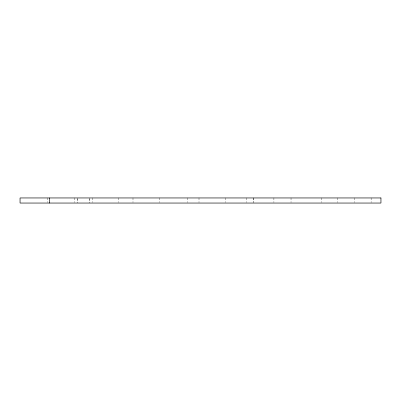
<?xml version="1.0" encoding="UTF-8"?>
<svg xmlns="http://www.w3.org/2000/svg" width="401" height="401" viewBox="0 0 401 401"><rect width="100%" height="100%" fill="white"/><g stroke="black" fill="none" stroke-linecap="round" stroke-linejoin="round"><path stroke-width="0.3" stroke-dasharray="2 1.5" d="M371.125 197.954L371.125 202.48M354.449 197.954L354.449 202.48M337.316 197.954L337.316 202.48M321.236 197.954L321.236 202.48M291.031 197.954L291.031 202.48M273.903 197.954L273.903 202.48M253.542 197.954L253.542 202.48M253.242 197.954L253.242 202.48M246.685 197.954L246.685 202.48M225.673 197.954L225.673 202.48M199.001 197.954L199.001 202.48M187.377 197.954L187.377 202.48M159.663 197.954L159.663 202.48M132.992 197.954L132.992 202.48M118.39 197.954L118.39 202.48M92.31 197.954L92.31 202.48M89.779 198.52L89.779 202.48M89.629 198.52L89.629 202.48M77.709 198.52L77.709 202.48M77.408 198.52L77.408 202.48M74.431 197.954L74.431 202.48M47.458 197.954L47.458 202.48"/><path stroke-width="0.6" d="M49.679 197.954L49.679 203.046M380.95 197.954L20.05 197.954L20.05 203.046L380.95 203.046L380.95 197.954"/></g></svg>
